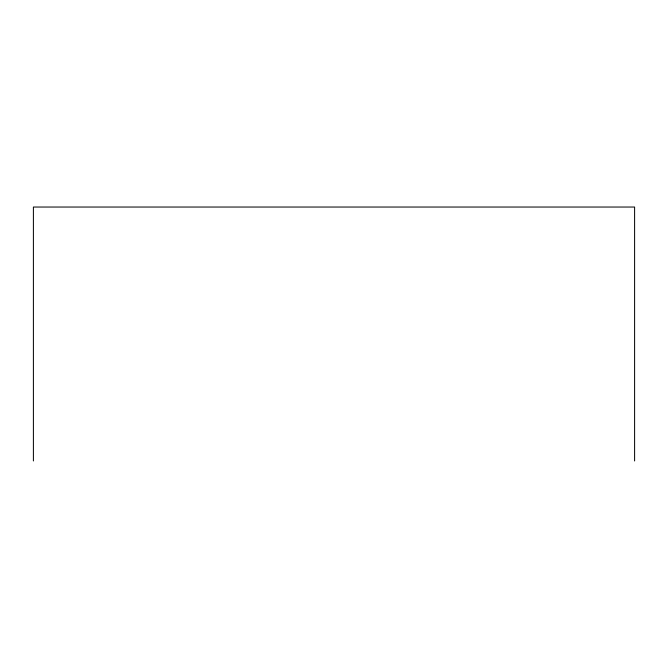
<?xml version="1.0" encoding="UTF-8"?>
<svg xmlns="http://www.w3.org/2000/svg" width="668" height="668" viewBox="0 0 668 668"><rect width="100%" height="100%" fill="white"/><g stroke="black" fill="none" stroke-linecap="round" stroke-linejoin="round"><path stroke-width="1" d="M634.6 460.962L634.6 207.038L33.4 207.038L33.4 460.962"/></g></svg>
